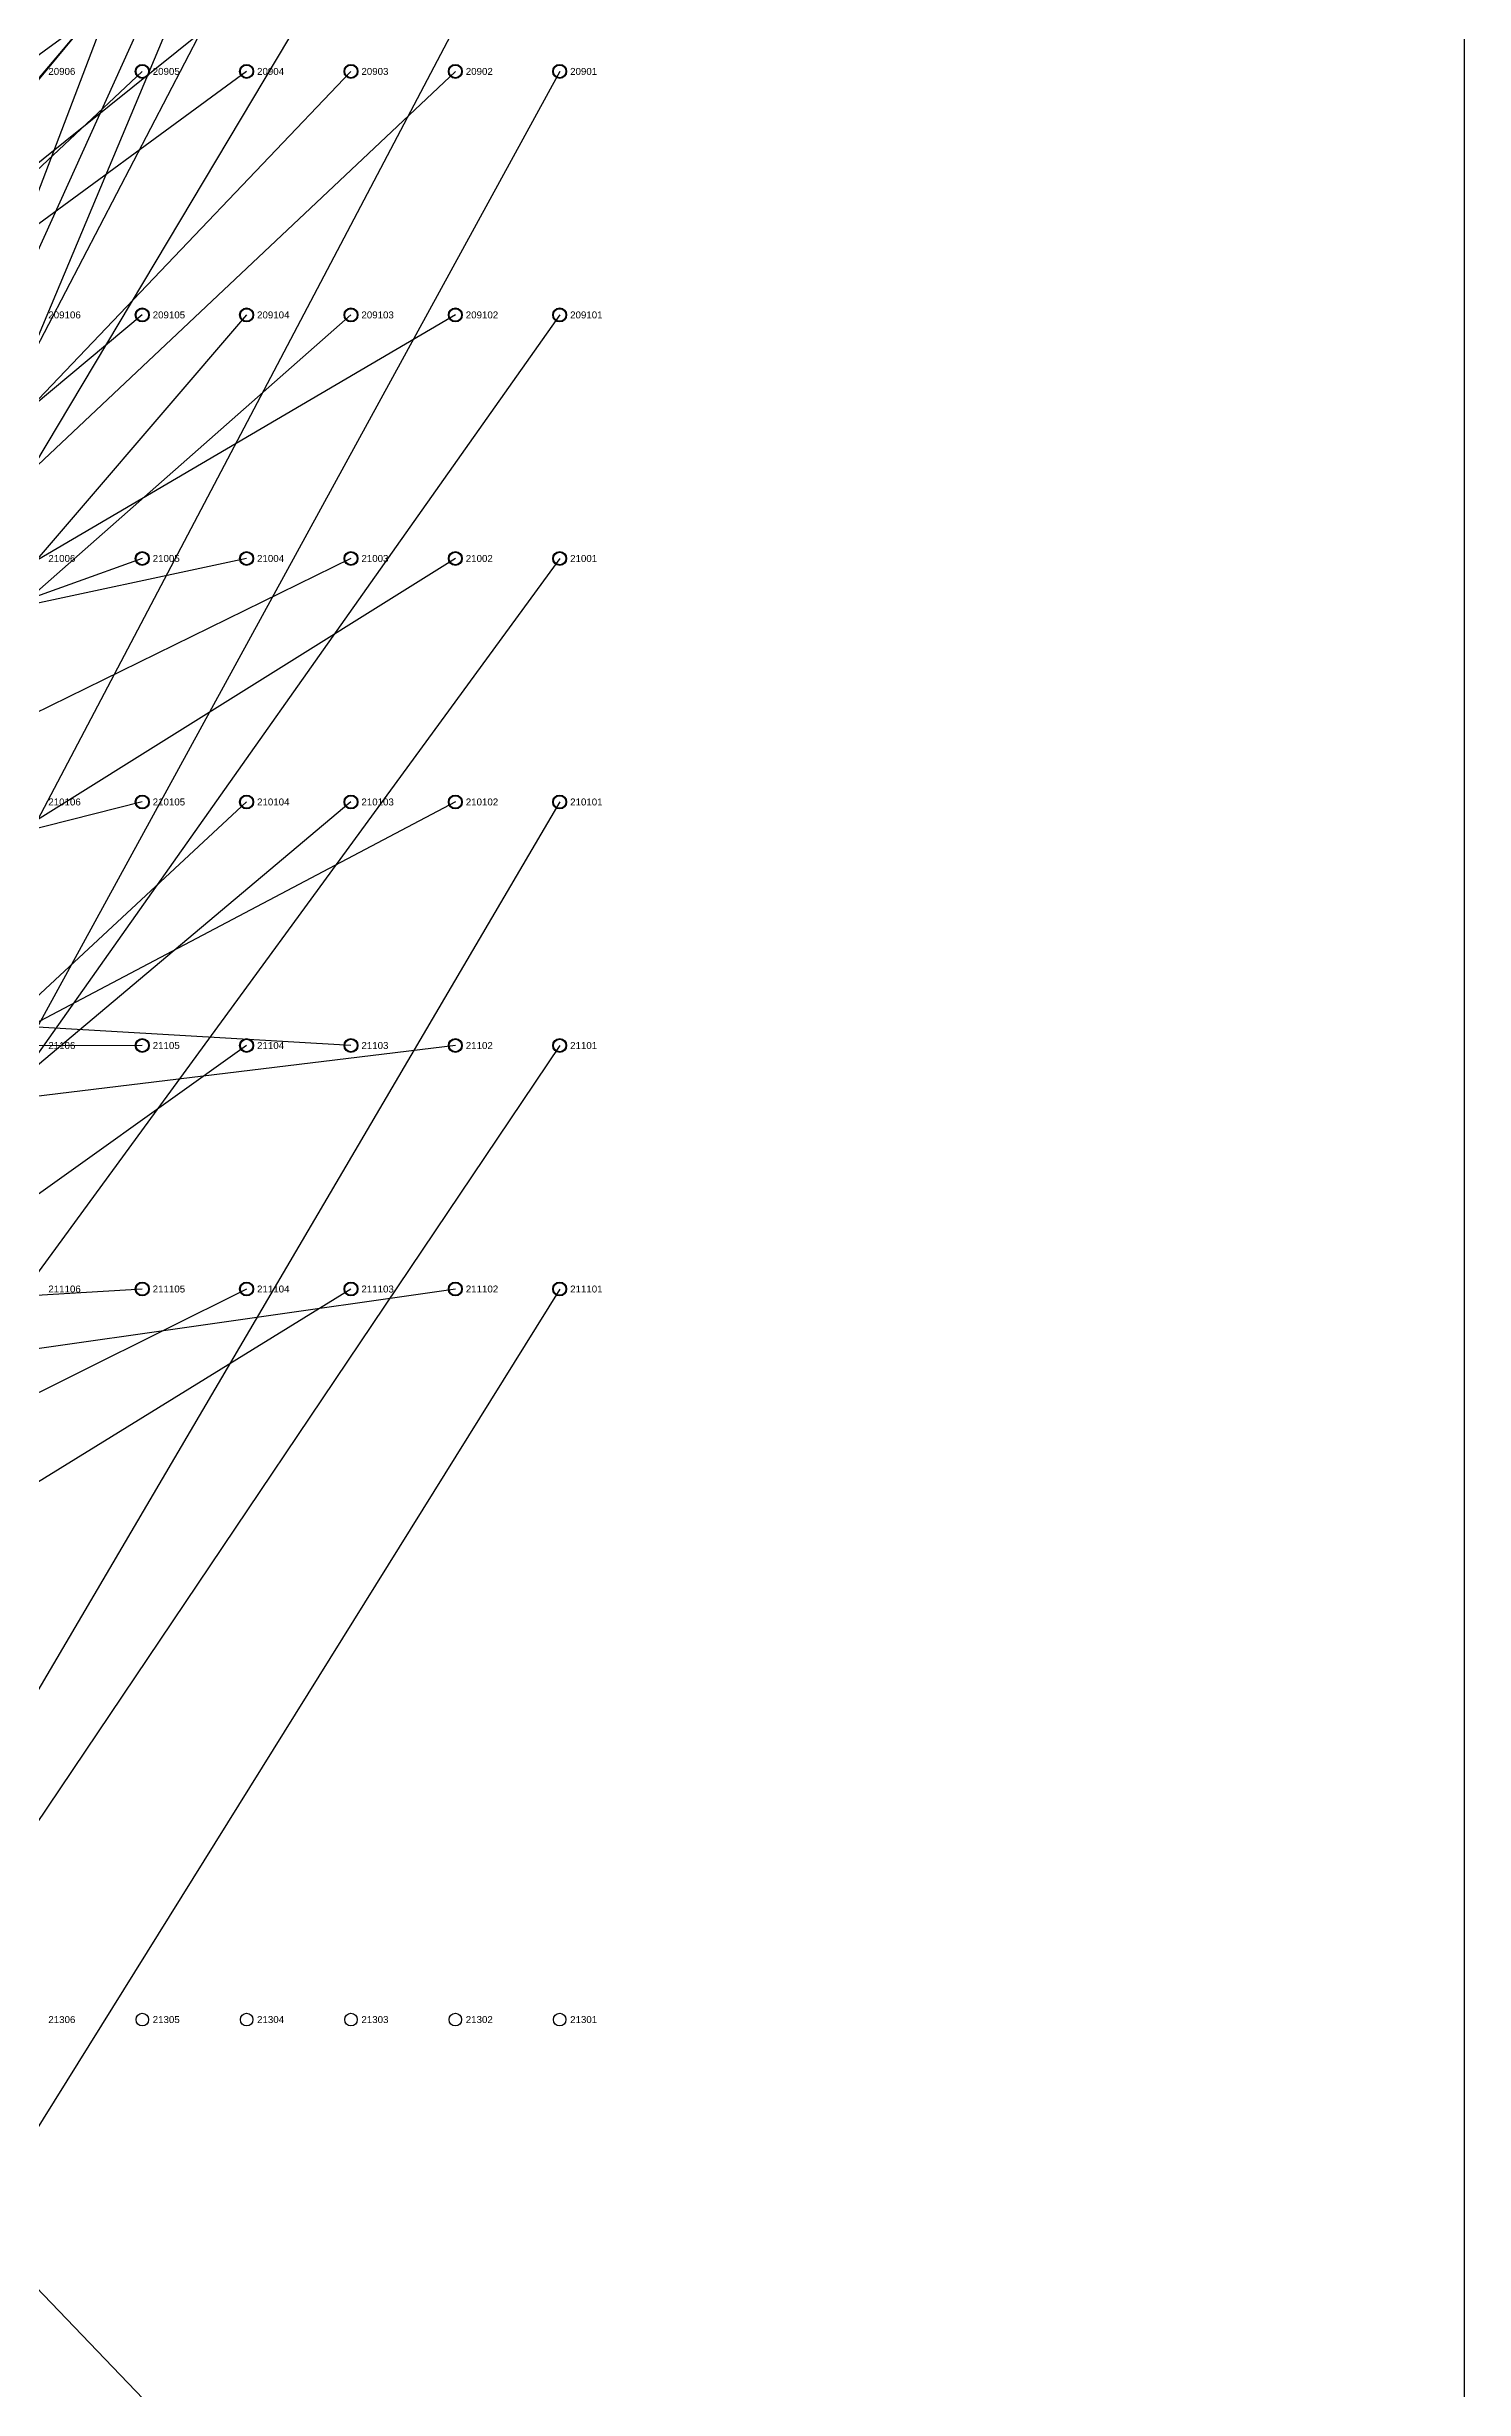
# Model space of a CAD drawing. Extents: x -5 to 376, y -217 to 241.
# Drawn here: x 324.5 to 376.2, y -19.3 to 66.2 of the extents above; entities that cross this region are included whole.
import ezdxf

# ---------------------------------------------------------------- set-up
doc = ezdxf.new("R2010")
doc.units = 0
for name, color, linetype in [('BOTTOM_WIRES_BLUE', 5, 'CONTINUOUS'), ('FIXTURE_INTERFACE_PIN', 4, 'CONTINUOUS'), ('FIXTURE_OUTLINE', 144, 'CONTINUOUS'), ('TESTER_INTERFACE_PIN', 144, 'CONTINUOUS'), ('TESTER_INTERFACE_PIN_LABEL', 144, 'CONTINUOUS')]:
    doc.layers.add(name, color=color, linetype=linetype)
doc.styles.get("Standard").update_dxf_attribs({"font": 'arial.ttf'})

msp = doc.modelspace()

# ---------------------------------------------------------------- linework, layer by layer
at = {"layer": 'BOTTOM_WIRES_BLUE'}
for p, q in [((339.37194, 100.9015), (255.03886, -120.2436)), ((343.18194, 100.9015), (259.17906, -84.70392)), ((343.18194, 92.0115), (251.23902, -84.83346)), ((339.37194, 92.0115), (254.16002, -111.20374)), ((343.18194, 83.1215), (251.80036, -69.93382)), ((339.37194, 83.1215), (257.71094, -13.60424)), ((335.56194, 74.2315), (236.47908, 2.19456)), ((339.37194, 74.2315), (251.98832, 4.00558)), ((343.18194, 74.2315), (255.3208, -92.6846)), ((331.75194, 74.2315), (267.27912, -3.72364)), ((331.75194, 65.3415), (250.90882, 6.06552)), ((343.18194, 65.3415), (252.66904, -100.15474)), ((339.37194, 65.3415), (257.63982, -11.67384)), ((327.94194, 65.3415), (267.27912, 8.37438)), ((335.56194, 65.3415), (267.27912, -6.22554)), ((339.37194, 56.4515), (250.2789, 4.20624)), ((343.18194, 56.4515), (252.74016, -71.5137)), ((327.94194, 56.4515), (267.27912, 5.87502)), ((335.56194, 56.4515), (267.27912, -3.72364)), ((331.75194, 56.4515), (267.27912, -18.72488)), ((331.75194, -23.5585), (260.23062, 50.9143)), ((343.18194, 47.5615), (225.07194, -114.03076)), ((327.94194, 47.5615), (232.77068, 13.29436)), ((335.56194, 47.5615), (250.90882, 6.06552)), ((339.37194, 47.5615), (254.10922, -5.74548)), ((331.75194, 47.5615), (267.27912, 33.77438)), ((327.94194, 38.6715), (231.30002, 14.20622)), ((339.37194, 38.6715), (241.74958, -12.78382)), ((343.18194, 38.6715), (253.619, -113.76406)), ((335.56194, 38.6715), (267.27912, -18.72488)), ((331.75194, 38.6715), (267.27912, -21.22424)), ((335.56194, 29.7815), (267.27912, 33.77438)), ((327.94194, 29.7815), (235.17098, 29.62656)), ((339.37194, 29.7815), (249.21972, 18.82648)), ((343.18194, 29.7815), (253.26848, -103.89362)), ((331.75194, 29.7815), (267.27912, -16.22552)), ((327.94194, 20.8915), (232.7402, 15.20444)), ((339.37194, 20.8915), (250.28906, 8.18642)), ((343.18194, 20.8915), (257.40868, -116.85524)), ((335.56194, 20.8915), (267.27912, -21.22424)), ((331.75194, 20.8915), (267.27912, -11.22426))]:
    msp.add_line(p, q, dxfattribs=at)
at = {"layer": 'FIXTURE_INTERFACE_PIN'}
for centre in [(327.94194, 65.3415), (331.75194, 65.3415), (335.56194, 65.3415), (339.37194, 65.3415), (343.18194, 65.3415), (327.94194, 56.4515), (331.75194, 56.4515), (335.56194, 56.4515), (339.37194, 56.4515), (343.18194, 56.4515), (327.94194, 47.5615), (331.75194, 47.5615), (335.56194, 47.5615), (339.37194, 47.5615), (343.18194, 47.5615), (327.94194, 38.6715), (331.75194, 38.6715), (335.56194, 38.6715), (339.37194, 38.6715), (343.18194, 38.6715), (327.94194, 29.7815), (331.75194, 29.7815), (335.56194, 29.7815), (339.37194, 29.7815), (343.18194, 29.7815), (327.94194, 20.8915), (331.75194, 20.8915), (335.56194, 20.8915), (339.37194, 20.8915), (343.18194, 20.8915)]:
    msp.add_circle(centre, 0.254, dxfattribs=at)
at = {"layer": 'FIXTURE_OUTLINE'}
msp.add_line((376.20194, 240.6015), (376.20194, -216.5985), dxfattribs=at)
at = {"layer": 'TESTER_INTERFACE_PIN'}
for centre in [(327.94194, 65.3415), (331.75194, 65.3415), (335.56194, 65.3415), (339.37194, 65.3415), (343.18194, 65.3415), (327.94194, 56.4515), (331.75194, 56.4515), (335.56194, 56.4515), (339.37194, 56.4515), (343.18194, 56.4515), (327.94194, 47.5615), (331.75194, 47.5615), (335.56194, 47.5615), (339.37194, 47.5615), (343.18194, 47.5615), (327.94194, 38.6715), (331.75194, 38.6715), (335.56194, 38.6715), (339.37194, 38.6715), (343.18194, 38.6715), (327.94194, 29.7815), (331.75194, 29.7815), (335.56194, 29.7815), (339.37194, 29.7815), (343.18194, 29.7815), (327.94194, 20.8915), (331.75194, 20.8915), (335.56194, 20.8915), (339.37194, 20.8915), (343.18194, 20.8915), (327.94194, -5.7785), (331.75194, -5.7785), (335.56194, -5.7785), (339.37194, -5.7785), (343.18194, -5.7785)]:
    msp.add_circle(centre, 0.2286, dxfattribs=at)

# ---------------------------------------------------------------- texts
at = {"layer": 'TESTER_INTERFACE_PIN_LABEL'}
for s, p in [('20906', (324.51294, 65.2145)), ('20905', (328.32294, 65.2145)), ('20904', (332.13294, 65.2145)), ('20903', (335.94294, 65.2145)), ('20902', (339.75294, 65.2145)), ('20901', (343.56294, 65.2145)), ('209106', (324.51294, 56.3245)), ('209105', (328.32294, 56.3245)), ('209104', (332.13294, 56.3245)), ('209103', (335.94294, 56.3245)), ('209102', (339.75294, 56.3245)), ('209101', (343.56294, 56.3245)), ('21006', (324.51294, 47.4345)), ('21005', (328.32294, 47.4345)), ('21004', (332.13294, 47.4345)), ('21003', (335.94294, 47.4345)), ('21002', (339.75294, 47.4345)), ('21001', (343.56294, 47.4345)), ('210106', (324.51294, 38.5445)), ('210105', (328.32294, 38.5445)), ('210104', (332.13294, 38.5445)), ('210103', (335.94294, 38.5445)), ('210102', (339.75294, 38.5445)), ('210101', (343.56294, 38.5445)), ('21106', (324.51294, 29.6545)), ('21105', (328.32294, 29.6545)), ('21104', (332.13294, 29.6545)), ('21103', (335.94294, 29.6545)), ('21102', (339.75294, 29.6545)), ('21101', (343.56294, 29.6545)), ('211106', (324.51294, 20.7645)), ('211105', (328.32294, 20.7645)), ('211104', (332.13294, 20.7645)), ('211103', (335.94294, 20.7645)), ('211102', (339.75294, 20.7645)), ('211101', (343.56294, 20.7645)), ('21306', (324.51294, -5.9055)), ('21305', (328.32294, -5.9055)), ('21304', (332.13294, -5.9055)), ('21303', (335.94294, -5.9055)), ('21302', (339.75294, -5.9055)), ('21301', (343.56294, -5.9055))]:
    msp.add_text(s, height=0.254, dxfattribs=at).set_placement(p)

doc.saveas('drawing.dxf')
